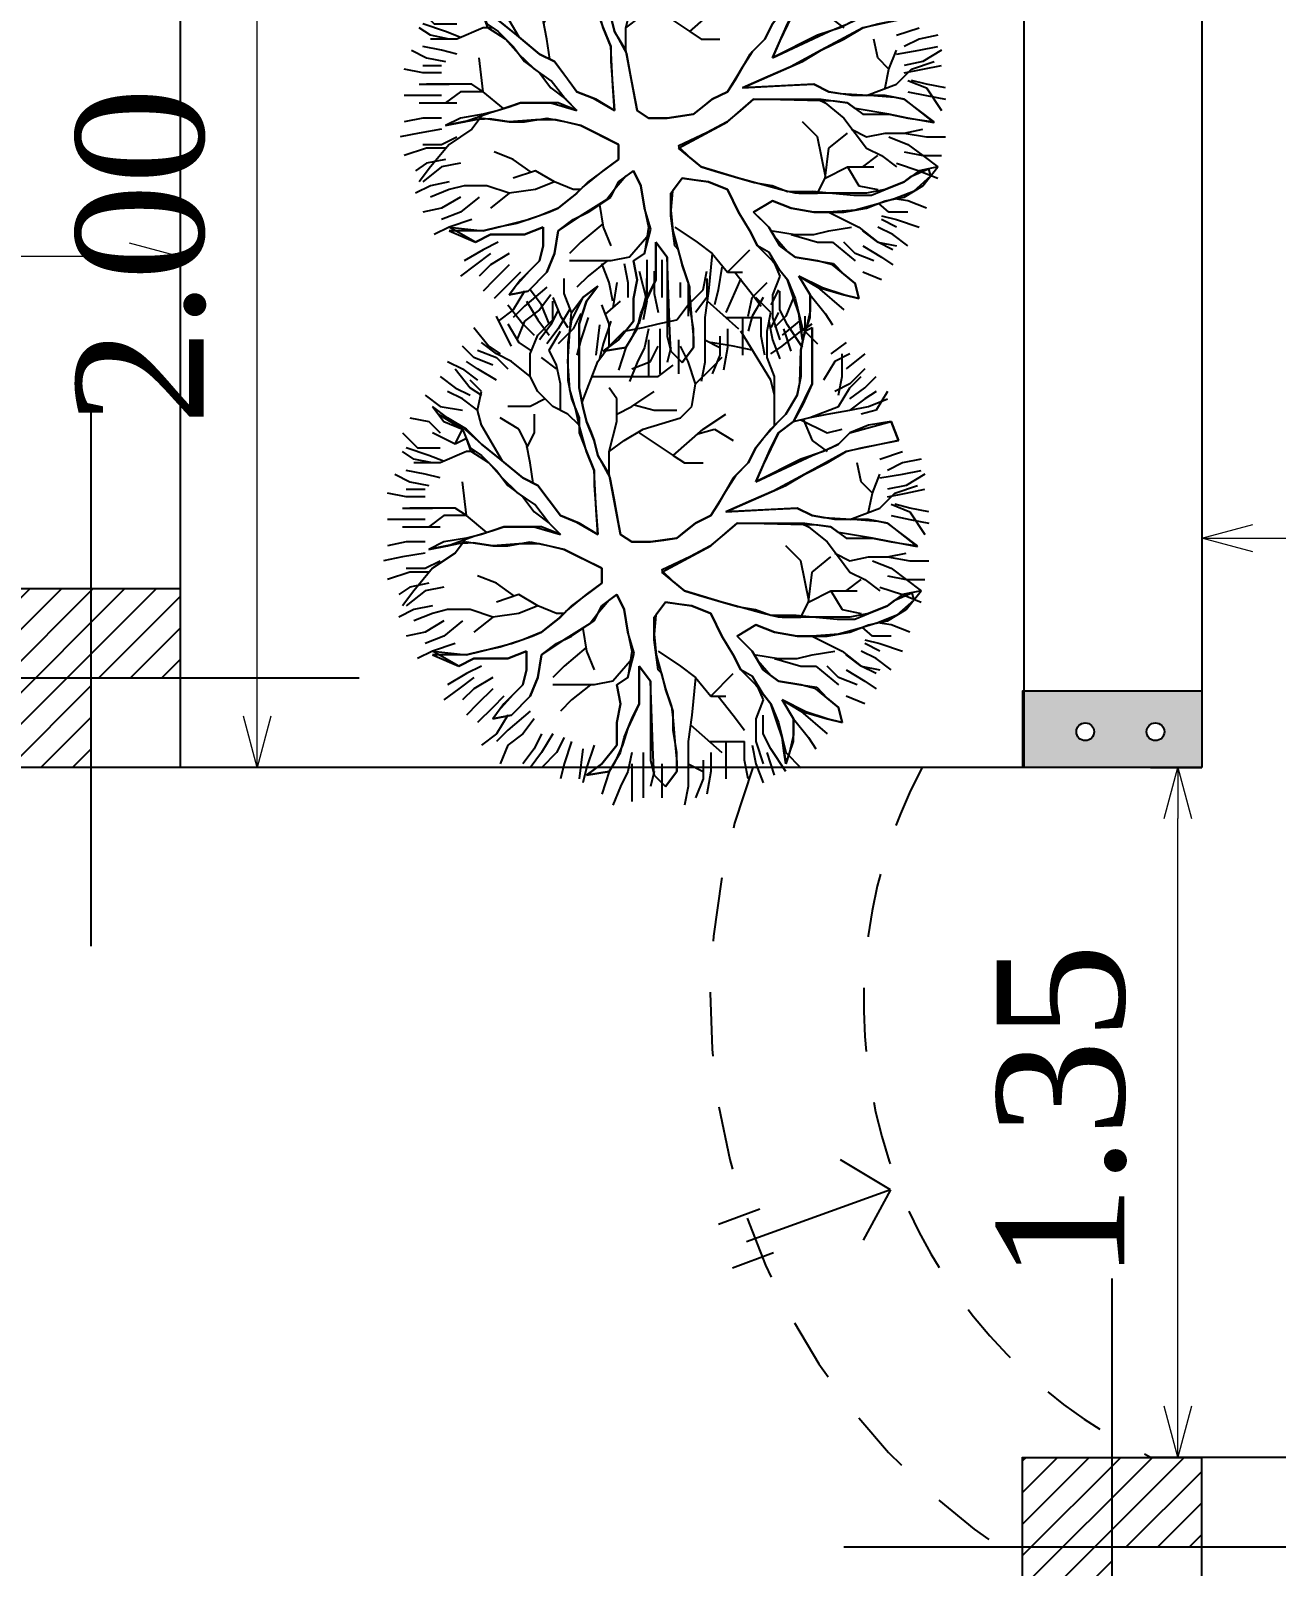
# Model space of a CAD drawing. Header units: inches. Extents: x -1482 to -895, y -39 to 122.
# Drawn here: x -1084.436 to -1081.997, y 70.034 to 73.04 of the extents above; entities that cross this region are included whole.
import ezdxf

# ---------------------------------------------------------------- set-up
doc = ezdxf.new("R2010")
doc.units = ezdxf.units.IN
doc.header["$MEASUREMENT"] = 0
doc.header["$PDMODE"] = 3
doc.linetypes.add('DASHED2', pattern=[0.375, 0.25, -0.125])
doc.linetypes.add('SOLID_LINE', pattern=[0])
doc.layers.get('Defpoints').update_dxf_attribs({"lineweight": 15})
for name, color, linetype in [('axe', 150, 'Continuous'), ('fur', 22, 'Continuous'), ('GRADIANT', 251, 'Continuous')]:
    doc.layers.add(name, color=color, linetype=linetype)
doc.styles.add('COLI', font='TIMES.TTF', dxfattribs={"height": 0.25})
doc.dimstyles.new('111', dxfattribs={"dimscale": 0, "dimtxt": 0.2, "dimasz": 0.1, "dimexe": 0.2, "dimexo": 0.5, "dimgap": 0.1, "dimtad": 1, "dimlfac": 1, "dimzin": 0, "dimdsep": 46, "dimtxsty": 'COLI', "dimblk1": 'OPEN30', "dimblk2": 'OPEN30', "dimsah": 1, "dimcen": 0, "dimse1": 1, "dimse2": 1, "dimclrd": 252, "dimclre": 1, "dimclrt": 1, "dimadec": 0, "dimazin": 0, "dimtfac": 0.5, "dimtix": 1, "dimtofl": 0, "dimtmove": 2, "dimatfit": 3, "dimldrblk": 'OPEN30', "dimfxl": 1, "dimtolj": 1, "dimtzin": 0, "dimlwd": 5, "dimarcsym": 0})

# ---------------------------------------------------------------- blocks, each defined once
blk = doc.blocks.new('*X10')
at = {"color": 0, "linetype": 'SOLID_LINE'}
for p, q in [((-0.105246, 1.993382), (0.090901, 2.242167)), ((0.090901, 2.242167), (0.050018, 2.024422)), ((0.46923, 2.195139), (0.531336, 2.210659)), ((0.531336, 2.055461), (0.46923, 2.195139)), ((0.531336, 2.210659), (0.655547, 2.070981)), ((-0.943671, 2.024422), (-0.788408, 2.086501)), ((-0.788408, 2.086501), (-0.695249, 1.651947)), ((0.577915, 1.993382), (0.531336, 2.055461)), ((0.655547, 2.070981), (0.717653, 1.915783)), ((-0.850513, 1.682986), (-0.943671, 2.024422)), ((-0.136299, 1.745065), (-0.120773, 1.915783)), ((-0.120773, 1.915783), (-0.105246, 1.993382)), ((0.050018, 2.024422), (0.018965, 1.869224)), ((0.640021, 1.838184), (0.577915, 1.993382)), ((0.717653, 1.915783), (0.764232, 1.760585)), ((0.018965, 1.869224), (-0.027614, 1.589868)), ((0.68713, 1.724685), (0.640021, 1.838184)), ((-0.757355, 1.589868), (-0.850513, 1.682986)), ((-0.695249, 1.651947), (-0.508932, 1.310511)), ((-0.151825, 1.465709), (-0.136299, 1.745065)), ((0.68713, 1.57844), (0.68713, 1.724685)), ((0.764232, 1.760585), (0.810811, 1.589868)), ((-0.726302, 1.527788), (-0.757355, 1.589868)), ((-0.664196, 1.372591), (-0.726302, 1.527788)), ((-0.074193, 1.527789), (-0.08972, 1.41915)), ((-0.027614, 1.589868), (-0.074193, 1.527789)), ((0.671073, 1.40363), (0.68713, 1.57844)), ((0.810811, 1.589868), (0.826338, 1.372591)), ((1.338708, 1.496749), (1.41634, 1.589868)), ((1.41634, 1.589868), (1.540552, 1.620907)), ((1.540552, 1.620907), (1.509499, 1.496749)), ((-0.167352, 1.372591), (-0.151825, 1.465709)), ((-0.08972, 1.41915), (-0.105246, 0.751799)), ((0.653381, 1.240951), (0.671073, 1.40363)), ((1.230024, 1.279472), (1.249611, 1.409696)), ((1.249611, 1.409696), (1.338708, 1.496749)), ((1.509499, 1.496749), (1.452104, 1.319699)), ((-1.688938, 1.310511), (-1.719991, 1.372591)), ((-1.719991, 1.372591), (-1.254199, 1.372591)), ((-1.533674, 1.279472), (-1.688938, 1.310511)), ((-1.266828, 1.269581), (-1.533674, 1.279472)), ((-1.161041, 1.248432), (-1.266828, 1.269581)), ((-1.254199, 1.372591), (-1.090309, 1.297199)), ((-1.090309, 1.297199), (-0.943671, 1.217393)), ((-0.446827, 0.906997), (-0.664196, 1.372591)), ((-0.508932, 1.310511), (-0.372516, 1.05648)), ((-0.229457, 1.248432), (-0.167352, 1.372591)), ((0.826338, 1.372591), (0.826338, 1.248432)), ((1.198971, 1.093234), (1.230024, 1.279472)), ((1.452104, 1.319699), (1.354235, 1.124274)), ((-1.005777, 1.155313), (-1.161041, 1.248432)), ((-0.943672, 1.093234), (-1.005777, 1.155313)), ((-0.943671, 1.217393), (-0.850513, 1.093234)), ((-0.217174, 1.015138), (-0.229457, 1.248432)), ((0.655547, 1.031155), (0.653381, 1.240951)), ((0.826338, 1.248432), (0.795285, 1.062195)), ((1.354235, 1.124274), (1.509499, 1.217393)), ((1.509499, 1.217393), (1.643348, 1.217393)), ((1.643348, 1.217393), (1.788974, 1.186353)), ((1.882132, 1.155313), (1.773448, 1.139794)), ((1.788974, 1.186353), (1.882132, 1.155313)), ((-0.803934, 0.969076), (-0.943672, 1.093234)), ((-0.850513, 1.093234), (-0.586564, 0.969076)), ((-0.372516, 1.05648), (-0.291417, 0.87119)), ((-0.198405, 0.65868), (-0.217174, 1.015138)), ((0.608383, 0.903463), (0.655547, 1.031155)), ((0.795285, 1.062195), (0.733179, 0.906997)), ((1.028181, 0.922517), (1.152392, 1.031155)), ((1.152392, 1.031155), (1.198971, 1.093234)), ((1.385288, 1.031155), (1.307656, 0.969076)), ((1.542101, 1.083457), (1.385288, 1.031155)), ((1.664763, 1.124274), (1.542101, 1.083457)), ((1.773448, 1.139794), (1.664763, 1.124274)), ((-0.726302, 0.906997), (-0.803934, 0.969076)), ((-0.602091, 0.844918), (-0.726302, 0.906997)), ((-0.586564, 0.969076), (-0.446827, 0.906997)), ((0.581691, 0.755292), (0.608383, 0.903463)), ((0.733179, 0.906997), (0.826338, 0.751799)), ((0.950549, 0.875957), (1.028181, 0.922517)), ((1.307656, 0.969076), (1.159614, 0.880964)), ((-0.498587, 0.741458), (-0.602091, 0.844918)), ((-0.291417, 0.87119), (-0.198405, 0.65868)), ((0.826338, 0.751799), (0.888443, 0.813878)), ((0.888443, 0.813878), (0.950549, 0.875957)), ((1.105813, 0.782839), (0.981601, 0.720759)), ((1.159614, 0.880964), (1.105813, 0.782839)), ((-0.369195, 0.65868), (-0.498587, 0.741458)), ((-0.294976, 0.616288), (-0.369195, 0.65868)), ((-0.105246, 0.751799), (-0.012088, 0.64316)), ((-0.012088, 0.64316), (0.084604, 0.527963)), ((0.536823, 0.59419), (0.581691, 0.755292)), ((0.981601, 0.720759), (0.826338, 0.627641)), ((-0.167352, 0.534522), (-0.294976, 0.616288)), ((-0.105246, 0.410364), (-0.167352, 0.534522)), ((0.084604, 0.527963), (0.170241, 0.36899)), ((0.488504, 0.433195), (0.536823, 0.59419)), ((0.640021, 0.534522), (0.577915, 0.379324)), ((0.826338, 0.627641), (0.640021, 0.534522)), ((-0.043141, 0.332765), (-0.105246, 0.410364)), ((0.453704, 0.317245), (0.488504, 0.433195)), ((0.018965, 0.255166), (-0.043141, 0.332765)), ((0.034491, 0.146527), (0.018965, 0.255166)), ((0.170241, 0.36899), (0.282144, 0.127239)), ((0.376072, 0.224126), (0.453704, 0.317245)), ((0.562389, 0.270686), (0.546862, 0.162047)), ((0.577915, 0.379324), (0.562389, 0.270686)), ((1.695816, 0.239646), (1.866606, 0.255166)), ((1.866606, 0.255166), (1.944238, 0.255166)), ((1.944238, 0.255166), (2.068449, 0.162047)), ((0.050018, 0.037889), (0.034491, 0.146527)), ((0.282144, 0.127239), (0.376072, 0.224126)), ((0.546862, 0.162047), (0.655161, 0.080858)), ((0.981601, 0.084448), (1.261076, 0.162047)), ((1.261076, 0.162047), (1.409065, 0.211356)), ((1.409065, 0.211356), (1.525025, 0.224126)), ((1.525025, 0.224126), (1.695816, 0.239646)), ((2.068449, 0.162047), (1.975291, 0.068928)), ((0.050018, -0.117309), (0.050018, 0.037889)), ((0.655161, 0.080858), (0.810876, 0.068928)), ((0.810876, 0.068928), (0.981601, 0.084448)), ((1.198971, 0.037889), (1.07476, -0.05523)), ((1.812092, 0.059742), (1.198971, 0.037889)), ((1.975291, 0.068928), (1.812092, 0.059742)), ((-0.012088, -0.210428), (0.050018, -0.117309)), ((0.968371, -0.097753), (0.795285, -0.148349)), ((1.167918, -0.148349), (0.968371, -0.097753)), ((1.07476, -0.05523), (1.385288, -0.05523)), ((1.385288, -0.05523), (1.587131, -0.148349)), ((-0.311953, -0.266629), (-0.097316, -0.226401)), ((-0.097316, -0.226401), (-0.012088, -0.210428)), ((0.608968, -0.179388), (0.484757, -0.241468)), ((0.484757, -0.241468), (0.531336, -0.303547)), ((0.795285, -0.148349), (0.608968, -0.179388)), ((1.230024, -0.241468), (1.167918, -0.148349)), ((1.385288, -0.210428), (1.230024, -0.241468)), ((1.540552, -0.241468), (1.385288, -0.210428)), ((1.726868, -0.241468), (1.540552, -0.241468)), ((1.587131, -0.148349), (1.726868, -0.194908)), ((1.726868, -0.194908), (1.866606, -0.256987)), ((1.882132, -0.365626), (1.726868, -0.241468)), ((-0.664196, -0.396665), (-0.483118, -0.298709)), ((-0.483118, -0.298709), (-0.311953, -0.266629)), ((0.267387, -0.365626), (0.189755, -0.520824)), ((0.391598, -0.365626), (0.267387, -0.365626)), ((0.484757, -0.489784), (0.391598, -0.365626)), ((0.531336, -0.303547), (0.640021, -0.396665)), ((1.866606, -0.256987), (1.944238, -0.303547)), ((1.975291, -0.489784), (1.882132, -0.365626)), ((1.944238, -0.303547), (1.975291, -0.489784)), ((-2.061572, -0.396665), (-1.937361, -0.489784)), ((-1.968414, -0.520824), (-2.061572, -0.396665)), ((-1.937361, -0.489784), (-1.751044, -0.551863)), ((-1.067883, -0.520824), (-0.943671, -0.489784)), ((-0.943671, -0.489784), (-0.86604, -0.458745)), ((-0.695249, -0.489784), (-0.912619, -0.551863)), ((-0.86604, -0.458745), (-0.788408, -0.427705)), ((-0.788408, -0.427705), (-0.664196, -0.396665)), ((-0.539985, -0.427705), (-0.695249, -0.489784)), ((-0.213931, -0.412185), (-0.539985, -0.427705)), ((-0.012088, -0.396665), (-0.213931, -0.412185)), ((-0.114013, -0.57377), (-0.012088, -0.396665)), ((0.624494, -0.660502), (0.484757, -0.489784)), ((0.640021, -0.396665), (0.723499, -0.45975)), ((0.723499, -0.45975), (0.859774, -0.680787)), ((-1.844202, -0.613943), (-1.968414, -0.520824)), ((-1.688938, -0.629462), (-1.844202, -0.613943)), ((-1.751044, -0.551863), (-1.223147, -0.551863)), ((-1.440516, -0.644982), (-1.688938, -0.629462)), ((-1.20762, -0.629462), (-1.440516, -0.644982)), ((-1.223147, -0.551863), (-1.067883, -0.520824)), ((-1.052356, -0.582903), (-1.20762, -0.629462)), ((-0.912619, -0.551863), (-1.052356, -0.582903)), ((-0.167352, -0.707061), (-0.114013, -0.57377)), ((0.189755, -0.520824), (0.112123, -0.676022)), ((-0.291563, -0.80018), (-0.167352, -0.707061)), ((-0.012088, -0.707061), (-0.109208, -0.805459)), ((-0.074193, -0.924338), (-0.012088, -0.707061)), ((0.112123, -0.676022), (0.065544, -0.877779)), ((0.698403, -0.741209), (0.624494, -0.660502)), ((0.795285, -0.862259), (0.698403, -0.741209)), ((0.859774, -0.680787), (0.981601, -0.862259)), ((-0.415774, -0.893299), (-0.291563, -0.80018)), ((-0.109208, -0.805459), (-0.257838, -0.918975)), ((0.065544, -0.877779), (0.065544, -1.048497)), ((0.826337, -0.939858), (0.795285, -0.862259)), ((0.981601, -0.862259), (1.167918, -0.893299)), ((-0.47788, -1.017457), (-0.415774, -0.893299)), ((-0.257838, -0.918975), (-0.357332, -1.063726)), ((-0.074193, -1.172655), (-0.074193, -0.924338)), ((0.888443, -1.110576), (0.826337, -0.939858)), ((1.105813, -0.986417), (0.950549, -0.986417)), ((0.950549, -0.986417), (1.012654, -1.141615)), ((1.230024, -1.017457), (1.105813, -0.986417)), ((1.167918, -0.893299), (1.323182, -0.955378)), ((1.323182, -0.955378), (1.478446, -1.110576)), ((-0.616372, -1.183577), (-0.47788, -1.017457)), ((-0.357332, -1.063726), (-0.47788, -1.188175)), ((0.065544, -1.048497), (0.08107, -1.265774)), ((0.950549, -1.358892), (0.888443, -1.110576)), ((1.307656, -1.095056), (1.230024, -1.017457)), ((1.447393, -1.219214), (1.307656, -1.095056)), ((1.478446, -1.110576), (1.509499, -1.265774)), ((-0.757355, -1.358892), (-0.616372, -1.183577)), ((-0.47788, -1.188175), (-0.602091, -1.296813)), ((-0.043141, -1.265774), (-0.074193, -1.172655)), ((0.003439, -1.420972), (-0.043141, -1.265774)), ((0.08107, -1.265774), (0.058037, -1.426942)), ((1.012654, -1.141615), (1.012654, -1.420972)), ((1.509499, -1.265774), (1.447393, -1.219214)), ((-0.903369, -1.519374), (-0.757355, -1.358892)), ((-0.602091, -1.296813), (-0.695249, -1.444251)), ((0.981601, -1.483051), (0.950549, -1.358892)), ((-0.881566, -1.51409), (-1.005777, -1.715848)), ((-1.005777, -1.715848), (-0.903369, -1.519374)), ((-0.757355, -1.576169), (-0.881566, -1.51409)), ((-0.695249, -1.444251), (-0.803934, -1.483051)), ((-0.803934, -1.483051), (-0.757355, -1.576169)), ((0.08107, -1.638249), (0.003439, -1.420972)), ((0.058037, -1.426942), (0.065544, -1.56065)), ((0.950549, -1.762407), (0.981601, -1.483051)), ((1.012654, -1.420972), (1.07476, -1.54513)), ((0.065544, -1.56065), (0.109079, -1.787361)), ((0.109079, -1.787361), (0.08107, -1.638249)), ((1.07476, -1.54513), (0.950549, -1.762407))]:
    blk.add_line(p, q, dxfattribs=at)
blk = doc.blocks.new('P__TREE_DECID_PLAN4')
at = {"color": 44, "linetype": 'SOLID_LINE'}
for p, q in [((-0.508932, 2.303778), (-0.415774, 2.14858)), ((-0.353668, 2.14858), (-0.384721, 2.303778)), ((-0.198405, 2.334818), (-0.229457, 2.17962)), ((-0.198405, 2.17962), (-0.012088, 2.303778)), ((-0.136299, 2.17962), (-0.105246, 2.334818)), ((0.205282, 2.17962), (0.205282, 2.334818)), ((0.360546, 2.14858), (0.360546, 2.303778)), ((-0.633144, 2.272738), (-0.602091, 2.117541)), ((-0.508932, 2.117541), (-0.539985, 2.272738)), ((-0.353668, 2.055461), (-0.415774, 2.241699)), ((-0.229457, 2.17962), (-0.26051, 2.055461)), ((-0.26051, 2.024422), (-0.198405, 2.17962)), ((-0.167352, 2.024422), (-0.136299, 2.17962)), ((0.08107, 2.241699), (-0.012088, 2.117541)), ((0.050018, 2.024422), (0.08107, 2.241699)), ((0.174229, 1.993382), (0.205282, 2.17962)), ((0.360546, 2.14858), (0.453704, 2.272738)), ((0.608968, 2.14858), (0.453704, 2.272738)), ((0.453704, 2.272738), (0.484757, 2.117541)), ((0.484757, 2.117541), (0.546862, 2.272738)), ((0.795285, 2.17962), (0.733179, 2.024422)), ((-0.757355, 1.931303), (-0.788408, 2.086501)), ((-0.633144, 1.931303), (-0.695249, 2.117541)), ((-0.602091, 2.117541), (-0.539985, 1.993382)), ((-0.47788, 1.931303), (-0.508932, 2.117541)), ((-0.415774, 2.14858), (-0.384721, 1.993382)), ((-0.322616, 1.993382), (-0.353668, 2.14858)), ((-0.229457, 1.931303), (-0.353668, 2.055461)), ((-0.012088, 2.117541), (-0.105246, 1.993382)), ((0.174229, 1.993382), (0.143176, 2.14858)), ((0.267387, 2.024422), (0.360546, 2.14858)), ((0.329493, 1.993382), (0.360546, 2.14858)), ((0.422651, 1.931303), (0.484757, 2.117541)), ((0.484757, 2.117541), (0.577915, 1.993382)), ((0.702126, 1.993382), (0.608968, 2.14858)), ((0.888443, 1.931303), (0.950549, 2.117541)), ((-0.726302, 1.776105), (-0.757355, 1.931303)), ((-0.353668, 1.869224), (-0.508932, 1.931303)), ((-0.136299, 1.682986), (-0.229457, 1.931303)), ((-0.105246, 1.993382), (-0.136299, 1.838184)), ((0.018965, 1.869224), (0.050018, 2.024422)), ((0.174229, 1.838184), (0.174229, 1.993382)), ((0.205282, 1.869224), (0.267387, 2.024422)), ((0.360546, 1.807145), (0.453704, 1.931303)), ((0.577915, 1.993382), (0.640021, 1.838184)), ((0.733179, 1.838184), (0.702126, 1.993382)), ((0.733179, 2.024422), (0.717653, 1.915783)), ((0.826338, 2.024422), (0.826338, 1.869224)), ((0.85739, 1.807145), (0.888443, 1.931303)), ((0.950549, 1.931303), (0.888443, 1.807145)), ((1.105813, 2.024422), (1.012654, 1.900263)), ((1.07476, 1.776105), (1.105813, 1.931303)), ((-0.912619, 1.838184), (-0.850513, 1.682986)), ((-0.695249, 1.651947), (-0.726302, 1.776105)), ((-0.446827, 1.776105), (-0.602091, 1.745066)), ((-0.353668, 1.869224), (-0.446827, 1.776105)), ((-0.198405, 1.838184), (-0.353668, 1.869224)), ((-0.136299, 1.838184), (-0.136299, 1.651947)), ((0.018965, 1.651947), (0.018965, 1.869224)), ((0.205282, 1.682986), (0.174229, 1.838184)), ((0.29844, 1.682986), (0.360546, 1.807145)), ((0.453704, 1.651947), (0.360546, 1.776105)), ((0.608968, 1.620907), (0.640021, 1.776105)), ((0.640021, 1.838184), (0.671073, 1.682986)), ((0.795285, 1.682986), (0.733179, 1.838184)), ((0.826338, 1.869224), (0.754576, 1.784714)), ((1.012654, 1.900263), (0.950549, 1.776105)), ((0.950549, 1.620907), (1.07476, 1.776105)), ((1.07476, 1.776105), (0.981601, 1.651947)), ((1.136865, 1.900263), (1.07476, 1.776105)), ((1.105813, 1.651947), (1.198971, 1.807145)), ((1.198971, 1.807145), (1.261076, 1.900263)), ((1.385288, 1.807145), (1.323182, 1.651947)), ((-1.59578, 1.651947), (-1.502622, 1.527789)), ((-0.850513, 1.682986), (-0.757355, 1.589868)), ((-0.602091, 1.496749), (-0.695249, 1.651947)), ((-0.136299, 1.651947), (-0.136299, 1.558828)), ((-0.074193, 1.527789), (0.018965, 1.651947)), ((0.143176, 1.558828), (0.205282, 1.682986)), ((0.174229, 1.589868), (0.29844, 1.682986)), ((0.453704, 1.527789), (0.453704, 1.745066)), ((0.671073, 1.682986), (0.671073, 1.558828)), ((0.826338, 1.496749), (0.795285, 1.682986)), ((1.230024, 1.745066), (1.167918, 1.589868)), ((-1.316305, 1.620907), (-1.502622, 1.620907)), ((-1.440516, 1.558828), (-1.285252, 1.465709)), ((-0.850513, 1.496749), (-0.881566, 1.620907)), ((-0.757355, 1.589868), (-0.695249, 1.465709)), ((-0.136299, 1.558828), (-0.167352, 1.372591)), ((-0.105246, 1.310511), (-0.074193, 1.527789)), ((0.050018, 1.496749), (0.174229, 1.589868)), ((0.29844, 1.372591), (0.174229, 1.527789)), ((0.453704, 1.527789), (0.608968, 1.620907)), ((0.546862, 1.341551), (0.453704, 1.527789)), ((0.671073, 1.558828), (0.671073, 1.40363)), ((0.826338, 1.372591), (0.950549, 1.620907)), ((0.981601, 1.372591), (0.950549, 1.558828)), ((1.167918, 1.589868), (1.07476, 1.496749)), ((1.07476, 1.40363), (1.230024, 1.589868)), ((1.41634, 1.589868), (1.261076, 1.40363)), ((1.540552, 1.620907), (1.41634, 1.589868)), ((1.509499, 1.496749), (1.540552, 1.620907)), ((-0.788408, 1.372591), (-0.695249, 1.496749)), ((-0.695249, 1.465709), (-0.633144, 1.279472)), ((-0.508932, 1.310511), (-0.602091, 1.496749)), ((-0.074193, 1.341551), (0.050018, 1.496749)), ((0.671073, 1.40363), (0.671073, 1.248432)), ((0.826338, 1.248432), (0.826338, 1.496749)), ((1.07476, 1.279472), (1.07476, 1.40363)), ((1.261076, 1.40363), (1.230024, 1.279472)), ((1.447393, 1.279472), (1.509499, 1.496749)), ((1.447393, 1.279472), (1.63371, 1.496749)), ((1.664763, 1.341551), (1.757921, 1.40363)), ((-1.81315, 1.310511), (-1.688938, 1.310511)), ((-1.782097, 1.279472), (-1.657886, 1.124274)), ((-1.688938, 1.279472), (-1.751044, 1.372591)), ((-1.533674, 1.372591), (-1.719991, 1.372591)), ((-1.688938, 1.310511), (-1.533674, 1.279472)), ((-1.564727, 1.124274), (-1.688938, 1.279472)), ((-1.409463, 1.372591), (-1.533674, 1.372591)), ((-1.533674, 1.279472), (-1.316305, 1.279472)), ((-1.254199, 1.372591), (-1.409463, 1.372591)), ((-0.633144, 1.279472), (-0.446827, 0.906997)), ((-0.415774, 1.155313), (-0.508932, 1.310511)), ((-0.167352, 1.372591), (-0.229457, 1.248432)), ((-0.105246, 1.279472), (-0.074193, 1.341551)), ((-0.105246, 1.124274), (-0.105246, 1.310511)), ((0.205282, 1.279472), (0.08107, 1.155313)), ((0.543739, 1.347796), (0.205282, 1.279472)), ((0.546862, 1.341551), (0.29844, 1.372591)), ((0.671073, 1.279472), (0.546862, 1.341551)), ((0.671073, 1.124274), (0.671073, 1.279472)), ((1.012654, 1.248432), (0.981601, 1.372591)), ((1.012654, 1.062195), (1.07476, 1.279472)), ((1.230024, 1.279472), (1.198971, 1.093234)), ((1.354235, 1.124274), (1.447393, 1.279472)), ((1.509499, 1.217393), (1.664763, 1.341551)), ((1.788974, 1.155313), (1.913185, 1.279472)), ((-1.968414, 1.217393), (-1.81315, 1.155313)), ((-1.81315, 1.155313), (-1.719991, 1.062195)), ((-0.198405, 0.65868), (-0.415774, 1.155313)), ((-0.229457, 1.248432), (-0.198405, 0.65868)), ((0.671073, 1.248432), (0.671073, 1.093234)), ((0.795285, 1.062195), (0.826338, 1.248432)), ((1.012654, 1.093234), (1.012654, 1.248432)), ((1.509499, 1.217393), (1.354235, 1.124274)), ((1.695816, 1.217393), (1.509499, 1.217393)), ((1.540552, 1.093234), (1.788974, 1.155313)), ((1.664763, 1.124274), (1.882132, 1.155313)), ((1.882132, 1.155313), (1.695816, 1.217393)), ((1.944238, 1.155313), (1.757921, 1.031155)), ((-2.030519, 1.093234), (-1.906308, 1.031155)), ((-1.844202, 1.031155), (-1.968414, 0.906997)), ((-1.844202, 1.093234), (-1.719991, 1.031155)), ((-1.688938, 1.000116), (-1.844202, 1.031155)), ((-1.285252, 1.031155), (-1.688938, 0.782839)), ((-1.502622, 1.031155), (-1.564727, 1.124274)), ((-1.316305, 1.062195), (-1.471569, 1.000116)), ((-0.881566, 1.031155), (-0.726302, 0.906997)), ((-0.726302, 1.031155), (-0.850513, 1.093234)), ((-0.446827, 0.906997), (-0.726302, 1.031155)), ((-0.105246, 0.751799), (-0.105246, 1.124274)), ((0.671073, 1.093234), (0.640021, 0.969076)), ((0.733179, 0.906997), (0.795285, 1.062195)), ((0.981601, 0.906997), (1.012654, 1.093234)), ((1.198971, 1.093234), (1.105813, 0.969076)), ((1.230024, 0.906997), (1.385288, 1.031155)), ((1.385288, 1.031155), (1.540552, 1.093234)), ((1.757921, 1.031155), (1.63371, 0.969076)), ((1.975291, 1.062195), (1.788974, 1.000116)), ((-1.968414, 0.875957), (-2.092625, 1.000116)), ((-1.968414, 0.969076), (-1.81315, 0.875957)), ((-1.471569, 1.000116), (-1.688938, 1.000116)), ((-0.726302, 0.906997), (-0.602091, 0.844918)), ((0.640021, 0.969076), (0.546862, 0.627641)), ((0.826338, 0.751799), (0.733179, 0.906997)), ((1.105813, 0.969076), (0.950549, 0.875957)), ((1.105813, 0.782839), (1.230024, 0.906997)), ((1.2462, 0.919932), (1.354235, 0.969076)), ((1.354235, 0.969076), (1.509499, 0.906997)), ((1.63371, 0.969076), (1.478446, 0.969076)), ((1.509499, 0.906997), (1.695816, 0.906997)), ((1.695816, 0.906997), (1.882132, 0.969076)), ((1.726868, 0.875957), (1.882132, 0.906997)), ((1.882132, 0.906997), (2.037396, 0.969076)), ((-2.123677, 0.782839), (-1.844202, 0.65868)), ((-1.81315, 0.844918), (-1.968414, 0.875957)), ((-1.81315, 0.875957), (-1.688938, 0.844918)), ((-1.533674, 0.875957), (-1.564727, 0.720759)), ((-0.602091, 0.844918), (-0.47788, 0.720759)), ((0.950549, 0.875957), (0.826338, 0.751799)), ((0.981601, 0.720759), (1.105813, 0.782839)), ((1.478446, 0.720759), (1.602657, 0.813878)), ((1.851079, 0.813878), (1.695816, 0.813878)), ((2.006343, 0.844918), (1.851079, 0.813878)), ((-1.564727, 0.720759), (-1.59578, 0.534522)), ((-0.881566, 0.565562), (-0.788408, 0.720759)), ((-0.47788, 0.720759), (-0.26051, 0.596601)), ((0.826338, 0.627641), (0.981601, 0.720759)), ((1.323182, 0.596601), (1.478446, 0.720759)), ((1.695816, 0.65868), (2.006343, 0.65868)), ((-2.216836, 0.627641), (-2.030519, 0.596601)), ((-2.030519, 0.596601), (-1.906308, 0.565562)), ((-1.471569, 0.627641), (-1.378411, 0.534522)), ((-1.378411, 0.534522), (-1.254199, 0.410364)), ((-2.030519, 0.472443), (-2.185783, 0.503482)), ((-2.123677, 0.503482), (-1.968414, 0.503482)), ((-1.906308, 0.348285), (-2.030519, 0.472443)), ((-1.968414, 0.503482), (-1.844202, 0.410364)), ((-1.254199, 0.410364), (-1.440516, 0.348285)), ((-2.092625, 0.348285), (-1.968414, 0.348285)), ((-1.968414, 0.286205), (-2.092625, 0.286205)), ((-1.968414, 0.348285), (-1.81315, 0.348285)), ((-1.782097, 0.255166), (-1.906308, 0.348285)), ((-1.751044, 0.099968), (-1.782097, 0.255166)), ((-1.440516, 0.348285), (-1.564727, 0.286205)), ((-2.278941, 0.131007), (-2.092625, 0.131007)), ((-2.092625, 0.131007), (-1.968414, 0.131007)), ((-1.316305, 0.099968), (-1.409463, 0.224126)), ((-2.278941, 0.006849), (-2.123677, 0.006849)), ((-2.185783, 0.068928), (-1.999466, 0.068928)), ((-2.185783, -0.05523), (-1.937361, 0.006849)), ((-2.123677, 0.006849), (-1.968414, 0.006849)), ((-1.999466, 0.006849), (-2.123677, 0.006849)), ((-1.999466, 0.068928), (-1.844202, 0.099968)), ((-1.751044, -0.05523), (-1.999466, 0.006849)), ((-1.937361, 0.006849), (-1.782097, -0.024191)), ((-1.719991, -0.024191), (-1.751044, 0.099968)), ((-1.440516, 0.037889), (-1.564727, 0.099968)), ((-1.378411, -0.117309), (-1.440516, 0.037889)), ((-1.316305, -0.446329), (-1.316305, 0.099968)), ((-1.688938, -0.179388), (-1.719991, -0.024191)), ((-2.247889, -0.179388), (-2.092625, -0.148349)), ((-2.092625, -0.148349), (-1.968414, -0.148349)), ((-2.092625, -0.241468), (-1.883018, -0.272507)), ((-1.828676, -0.334586), (-1.937361, -0.210428)), ((-1.564727, -0.303547), (-1.688938, -0.179388)), ((-2.092625, -0.303547), (-2.247889, -0.365626)), ((-1.937361, -0.272507), (-2.092625, -0.303547)), ((-1.751044, -0.303547), (-1.906308, -0.365626)), ((-1.564727, -0.303547), (-1.751044, -0.303547)), ((-1.440516, -0.396665), (-1.564727, -0.303547)), ((-0.539985, -0.427705), (-0.415774, -0.427705)), ((-0.415774, -0.427705), (-0.012088, -0.396665)), ((-0.012088, -0.396665), (-0.105246, -0.551863)), ((0.826338, -0.613943), (0.702126, -0.427705)), ((0.764232, -0.520824), (0.950549, -0.489784)), ((0.922235, -0.494501), (1.07476, -0.676022)), ((0.950549, -0.489784), (1.105813, -0.427705)), ((1.230024, -0.427705), (1.230024, -0.644982)), ((1.230024, -0.458745), (1.354235, -0.613943)), ((-0.105246, -0.551863), (-0.167352, -0.707061)), ((0.577915, -0.613943), (0.671073, -0.707061)), ((0.888443, -0.738101), (0.826338, -0.613943)), ((1.354235, -0.613943), (1.447393, -0.707061)), ((-0.167352, -0.707061), (-0.415774, -0.893299)), ((-0.105246, -0.80018), (-0.012088, -0.707061)), ((-0.012088, -0.707061), (-0.074193, -0.862259)), ((0.08107, -0.80018), (0.112123, -0.676022)), ((0.640021, -0.738101), (0.577915, -0.893299)), ((0.640021, -0.676022), (0.640021, -0.738101)), ((0.671073, -0.707061), (0.795285, -0.862259)), ((0.981601, -0.862259), (0.888443, -0.738101)), ((1.07476, -0.676022), (1.167918, -0.76914)), ((1.230024, -0.644982), (1.230024, -0.76914)), ((1.664763, -0.676022), (1.788974, -0.738101)), ((-0.198405, -0.924338), (-0.105246, -0.80018)), ((-0.074193, -0.862259), (-0.074193, -0.986417)), ((0.050018, -0.955378), (0.08107, -0.80018)), ((0.795285, -0.862259), (0.85739, -1.017457)), ((1.167918, -0.893299), (0.981601, -0.862259)), ((1.63371, -0.76914), (1.788974, -0.862259)), ((1.63371, -0.862259), (1.757921, -0.924338)), ((-0.434729, -0.931192), (-0.602091, -0.955378)), ((-0.415774, -0.893299), (-0.47788, -1.017457)), ((-0.322616, -1.017457), (-0.198405, -0.924338)), ((-0.074193, -0.986417), (-0.074193, -1.172655)), ((0.08107, -1.141615), (0.050018, -0.955378)), ((0.577915, -0.893299), (0.484757, -1.048497)), ((0.577915, -0.893299), (0.640021, -1.048497)), ((1.012654, -1.141615), (0.950549, -0.986417)), ((0.950549, -0.986417), (1.105813, -0.986417)), ((1.105813, -0.986417), (1.230024, -1.017457)), ((1.323182, -0.955378), (1.167918, -0.893299)), ((1.478446, -1.110576), (1.323182, -0.955378)), ((1.447393, -0.955378), (1.602657, -1.141615)), ((1.509499, -0.924338), (1.63371, -1.017457)), ((-0.47788, -1.017457), (-0.633144, -1.203694)), ((-0.415774, -1.141615), (-0.322616, -1.017457)), ((0.496874, -1.084833), (0.391598, -1.234734)), ((0.484757, -1.048497), (0.546862, -1.234734)), ((0.640021, -1.048497), (0.671073, -1.265774)), ((0.85739, -1.017457), (0.919496, -1.203694)), ((1.230024, -1.017457), (1.385288, -1.172655)), ((1.509499, -1.265774), (1.478446, -1.110576)), ((1.63371, -1.017457), (1.726868, -1.141615)), ((-0.664196, -1.358892), (-0.539985, -1.234734)), ((-0.539985, -1.234734), (-0.415774, -1.141615)), ((-0.074193, -1.172655), (-0.012088, -1.358892)), ((0.050018, -1.483051), (0.08107, -1.265774)), ((0.08107, -1.265774), (0.08107, -1.141615)), ((0.391598, -1.234734), (0.329493, -1.389932)), ((0.671073, -1.265774), (0.608968, -1.452011)), ((0.671073, -1.265774), (0.795285, -1.420972)), ((0.919496, -1.203694), (0.950549, -1.358892)), ((1.012654, -1.265774), (1.012654, -1.141615)), ((1.012654, -1.420972), (1.012654, -1.265774)), ((1.167918, -1.265774), (1.261076, -1.420972)), ((1.261076, -1.265774), (1.385288, -1.389932)), ((1.323182, -1.172655), (1.41634, -1.265774)), ((1.385288, -1.172655), (1.509499, -1.265774)), ((1.41634, -1.265774), (1.540552, -1.389932)), ((1.478446, -1.141615), (1.63371, -1.234734)), ((1.602657, -1.141615), (1.695816, -1.234734)), ((1.63371, -1.234734), (1.726868, -1.358892)), ((-0.027491, -1.312702), (-0.167352, -1.483051)), ((-0.012088, -1.358892), (0.018965, -1.483051)), ((0.950549, -1.358892), (0.981601, -1.483051)), ((1.07476, -1.358892), (1.136865, -1.483051)), ((1.385288, -1.389932), (1.478446, -1.483051)), ((-0.167352, -1.483051), (-0.446827, -1.51409)), ((-0.167352, -1.483051), (-0.229457, -1.576169)), ((-0.167352, -1.483051), (-0.167352, -1.669288)), ((0.018965, -1.483051), (0.050018, -1.669288)), ((0.018965, -1.483051), (0.143176, -1.576169)), ((0.08107, -1.638249), (0.050018, -1.483051)), ((0.608968, -1.452011), (0.608968, -1.638249)), ((0.702126, -1.51409), (0.826338, -1.669288)), ((0.981601, -1.483051), (0.981601, -1.638249)), ((1.07476, -1.54513), (1.012654, -1.420972)), ((1.136865, -1.483051), (1.230024, -1.638249)), ((1.167918, -1.420972), (1.261076, -1.54513)), ((1.261076, -1.420972), (1.354235, -1.51409)), ((-0.229457, -1.576169), (-0.229457, -1.793446)), ((0.112123, -1.793446), (0.08107, -1.638249)), ((0.143176, -1.576169), (0.267387, -1.762407)), ((0.608968, -1.638249), (0.640021, -1.762407)), ((0.888443, -1.576169), (0.950549, -1.762407)), ((0.981601, -1.762407), (1.07476, -1.54513)), ((0.981601, -1.638249), (0.981601, -1.762407)), ((1.261076, -1.54513), (1.354235, -1.669288)), ((-0.616046, -1.673123), (-0.664196, -1.793446)), ((-0.602091, -1.762407), (-0.633144, -1.917605)), ((-0.602091, -1.700328), (-0.602091, -1.917605)), ((-0.47788, -1.700328), (-0.508932, -1.824486)), ((-0.229457, -1.917605), (-0.229457, -1.762407)), ((-0.167352, -1.669288), (-0.074193, -1.793446)), ((-0.074193, -1.886565), (-0.074193, -1.700328)), ((0.050018, -1.669288), (0.112123, -1.793446)), ((0.267387, -1.824486), (0.205282, -1.700328)), ((0.267387, -1.762407), (0.453704, -1.917605)), ((0.422651, -1.669288), (0.453704, -1.824486)), ((0.577915, -1.762407), (0.608968, -1.917605)), ((0.640021, -1.762407), (0.702126, -1.917605)), ((0.702126, -1.669288), (0.795285, -1.824486)), ((0.826338, -1.669288), (0.888443, -1.824486)), ((0.950549, -1.762407), (1.012654, -1.886565)), ((-0.508932, -1.824486), (-0.539985, -1.979684)), ((-0.446827, -1.948644), (-0.415774, -1.793446)), ((-0.384721, -1.979684), (-0.384721, -1.824486)), ((-0.322616, -1.824486), (-0.322616, -1.979684)), ((-0.229457, -1.793446), (-0.229457, -1.948644)), ((-0.136299, -1.824486), (-0.136299, -1.979684)), ((-0.074193, -2.010723), (-0.074193, -1.886565)), ((0.050018, -1.824486), (0.050018, -1.979684)), ((0.143176, -1.824486), (0.174229, -2.010723)), ((0.267387, -1.979684), (0.267387, -1.824486)), ((0.29844, -1.793446), (0.29844, -1.948644)), ((0.391598, -1.793446), (0.422651, -1.948644)), ((0.453704, -1.824486), (0.577915, -1.979684)), ((0.795285, -1.824486), (0.826338, -1.979684)), ((-0.508932, -2.072803), (-0.446827, -1.948644)), ((-0.322616, -1.979684), (-0.353668, -2.134882)), ((-0.229457, -2.010723), (-0.229457, -1.917605)), ((-0.136299, -1.979684), (-0.136299, -2.134882)), ((0.050018, -1.979684), (0.08107, -2.134882)), ((0.174229, -2.010723), (0.205282, -2.165921)), ((0.29844, -1.948644), (0.360546, -2.134882)), ((0.422651, -1.948644), (0.484757, -2.041763)), ((0.453704, -1.917605), (0.577915, -2.010723)), ((0.608968, -1.917605), (0.671073, -2.041763))]:
    blk.add_line(p, q, dxfattribs=at)
at = {"color": 66, "linetype": 'SOLID_LINE'}
for p, q in [((-0.788408, 2.086501), (-0.943671, 2.024422)), ((-1.192094, 1.993382), (-1.03683, 1.900263)), ((-1.067883, 1.838184), (-1.129988, 1.993382)), ((-0.943671, 2.024422), (-0.912619, 1.838184)), ((-1.502622, 1.807145), (-1.378411, 1.651947)), ((-1.378411, 1.807145), (-1.254199, 1.682986)), ((-1.223147, 1.807145), (-1.316305, 1.900263)), ((-1.223147, 1.682986), (-1.316305, 1.776105)), ((-1.129988, 1.682986), (-1.223147, 1.807145)), ((-1.192094, 1.900263), (-1.129988, 1.807145)), ((-1.129988, 1.807145), (-1.03683, 1.682986)), ((-1.03683, 1.682986), (-1.067883, 1.838184)), ((-1.03683, 1.900263), (-1.005777, 1.776105)), ((-1.502622, 1.682986), (-1.440516, 1.558828)), ((-1.254199, 1.682986), (-1.192094, 1.558828)), ((-1.067883, 1.589868), (-1.223147, 1.682986)), ((-1.005777, 1.496749), (-1.03683, 1.682986)), ((-1.161041, 1.589868), (-1.316305, 1.620907)), ((-0.976853, 1.352192), (-1.067883, 1.589868)), ((-0.974724, 1.341551), (-1.005777, 1.496749)), ((-0.959198, 1.279472), (-0.850513, 1.496749)), ((-1.316305, 1.279472), (-1.161041, 1.248432)), ((-1.129988, 1.310511), (-1.254199, 1.372591)), ((-0.943671, 1.217393), (-1.129988, 1.310511)), ((-0.943671, 1.217393), (-0.974724, 1.341551)), ((-0.96406, 1.298911), (-0.788408, 1.372591)), ((-1.161041, 1.248432), (-1.005777, 1.155313)), ((-1.005777, 1.155313), (-0.881566, 1.031155)), ((-0.850513, 1.093234), (-0.943671, 1.217393)), ((-1.192094, 1.062195), (-1.316305, 1.062195)), ((-1.161041, 1.062195), (-1.285252, 1.031155)), ((-0.912619, 1.062195), (-1.192094, 1.062195)), ((1.695816, 0.522135), (1.695816, 0.813878)), ((-0.881566, 0.472443), (-1.005777, 0.65868)), ((0.08107, 0.534522), (-0.105246, 0.751799)), ((1.323182, 0.534522), (1.136865, 0.720759)), ((1.323182, 0.534522), (1.323182, 0.65868)), ((-0.842662, 0.428001), (-0.881566, 0.565562)), ((-0.26051, 0.596601), (-0.167352, 0.534522)), ((-0.167352, 0.534522), (-0.105246, 0.410364)), ((0.29844, 0.131007), (0.08107, 0.534522)), ((0.546862, 0.627641), (0.453704, 0.317245)), ((0.577915, 0.379324), (0.640021, 0.534522)), ((0.640021, 0.534522), (0.826338, 0.627641)), ((1.167918, 0.410364), (1.323182, 0.534522)), ((1.559498, 0.36775), (1.788974, 0.627641)), ((1.788974, 0.534522), (1.944238, 0.534522)), ((1.944238, 0.534522), (2.130555, 0.503482)), ((-1.067883, 0.379324), (-1.254199, 0.410364)), ((-0.664196, 0.224126), (-0.881566, 0.472443)), ((-0.602091, 0.317245), (-0.602091, 0.472443)), ((-0.105246, 0.410364), (0.018965, 0.255166)), ((1.07476, 0.286205), (1.167918, 0.410364)), ((1.167918, 0.410364), (1.478446, 0.379324)), ((1.851079, 0.472443), (2.006343, 0.472443)), ((1.882132, 0.348285), (1.944238, 0.472443)), ((2.006343, 0.472443), (2.161607, 0.410364)), ((-0.974724, 0.286205), (-1.067883, 0.379324)), ((-1.03683, 0.068928), (-1.03683, 0.255166)), ((-0.881566, -0.024191), (-0.974724, 0.286205)), ((-0.664196, 0.224126), (-0.602091, 0.317245)), ((0.018965, 0.255166), (0.050018, 0.037889)), ((0.453704, 0.317245), (0.29844, 0.131007)), ((0.546862, 0.162047), (0.577915, 0.379324)), ((0.950549, 0.099968), (1.07476, 0.286205)), ((1.478446, 0.379324), (1.695816, 0.348285)), ((1.788974, 0.255166), (1.602657, 0.224126)), ((1.695816, 0.348285), (1.882132, 0.348285)), ((1.757921, 0.348285), (1.913185, 0.348285)), ((1.944238, 0.255166), (1.788974, 0.255166)), ((1.913185, 0.348285), (2.068449, 0.348285)), ((2.068449, 0.162047), (1.944238, 0.255166)), ((2.068449, 0.348285), (2.223713, 0.317245)), ((-0.850513, -0.05523), (-0.664196, 0.224126)), ((0.671073, 0.068928), (0.546862, 0.162047)), ((1.136865, 0.131007), (1.105813, 0.099968)), ((1.261076, 0.162047), (1.136865, 0.131007)), ((1.447393, 0.224126), (1.261076, 0.162047)), ((1.602657, 0.224126), (1.447393, 0.224126)), ((1.882132, 0.131007), (2.006343, 0.131007)), ((1.975291, 0.068928), (2.068449, 0.162047)), ((2.006343, 0.131007), (2.161607, 0.131007)), ((-1.067883, -0.117309), (-1.192094, 0.068928)), ((-1.081568, -0.09679), (-1.03683, 0.068928)), ((0.050018, 0.037889), (0.050018, -0.117309)), ((0.85739, 0.068928), (0.671073, 0.068928)), ((1.105813, 0.099968), (0.85739, 0.068928)), ((1.07476, -0.05523), (1.198971, 0.037889)), ((1.198971, 0.037889), (1.385288, 0.037889)), ((1.385288, 0.037889), (1.509499, 0.037889)), ((1.509499, 0.037889), (1.695816, 0.037889)), ((1.695816, 0.037889), (1.851079, 0.037889)), ((1.851079, 0.037889), (1.975291, 0.068928)), ((1.944238, 0.068928), (2.068449, 0.037889)), ((-1.005777, -0.241468), (-1.067883, -0.117309)), ((-0.788408, -0.179388), (-0.881566, -0.024191)), ((0.050018, -0.117309), (-0.012088, -0.210428)), ((0.795285, -0.148349), (0.950549, -0.117309)), ((0.950549, -0.117309), (1.167918, -0.148349)), ((1.230024, -0.05523), (1.07476, -0.05523)), ((1.385288, -0.05523), (1.230024, -0.05523)), ((1.509499, -0.117309), (1.385288, -0.05523)), ((1.664763, -0.179388), (1.509499, -0.117309)), ((1.788974, -0.024191), (1.975291, -0.024191)), ((1.788974, -0.117309), (1.944238, -0.148349)), ((1.882132, -0.117309), (2.006343, -0.117309)), ((1.975291, -0.024191), (2.161607, -0.024191)), ((2.006343, -0.117309), (2.19266, -0.117309)), ((-1.129988, -0.241468), (-1.223147, -0.303547)), ((-0.943671, -0.241468), (-1.129988, -0.241468)), ((-0.695249, -0.303547), (-0.943671, -0.241468)), ((-0.695249, -0.303547), (-0.788408, -0.179388)), ((-0.012088, -0.210428), (-0.508932, -0.303547)), ((0.484757, -0.241468), (0.608968, -0.179388)), ((0.577915, -0.365626), (0.484757, -0.241468)), ((0.608968, -0.179388), (0.795285, -0.148349)), ((1.034372, -0.129279), (1.198971, -0.272507)), ((1.167918, -0.148349), (1.230024, -0.241468)), ((1.230024, -0.241468), (1.385288, -0.210428)), ((1.385288, -0.210428), (1.540552, -0.241468)), ((1.540552, -0.241468), (1.726868, -0.241468)), ((1.788974, -0.210428), (1.664763, -0.179388)), ((1.726868, -0.241468), (1.882132, -0.365626)), ((1.944238, -0.303547), (1.788974, -0.210428)), ((1.944238, -0.148349), (2.068449, -0.210428)), ((2.068449, -0.210428), (2.223713, -0.272507)), ((-0.508932, -0.303547), (-0.695249, -0.303547)), ((-0.508932, -0.303547), (-0.664196, -0.396665)), ((0.112123, -0.676022), (0.267387, -0.365626)), ((0.267387, -0.365626), (0.391598, -0.365626)), ((0.391598, -0.365626), (0.577915, -0.613943)), ((0.702126, -0.427705), (0.577915, -0.365626)), ((1.198971, -0.272507), (1.230024, -0.427705)), ((1.882132, -0.365626), (1.975291, -0.489784)), ((1.975291, -0.489784), (1.944238, -0.303547)), ((1.944238, -0.303547), (2.130555, -0.365626)), ((-1.937361, -0.489784), (-2.061572, -0.396665)), ((-2.061572, -0.396665), (-1.968414, -0.520824)), ((-1.751044, -0.551863), (-1.937361, -0.489784)), ((-1.102392, -0.527723), (-1.440516, -0.396665)), ((-0.943671, -0.489784), (-1.067883, -0.520824)), ((-0.788408, -0.427705), (-0.943671, -0.489784)), ((-0.850513, -0.551863), (-0.695249, -0.489784)), ((-0.664196, -0.396665), (-0.788408, -0.427705)), ((-0.695249, -0.489784), (-0.539985, -0.427705)), ((1.726868, -0.427705), (1.913185, -0.489784)), ((1.913185, -0.489784), (2.037396, -0.520824)), ((-1.844202, -0.613943), (-1.999466, -0.676022)), ((-1.968414, -0.520824), (-1.782097, -0.613943)), ((-1.782097, -0.613943), (-1.59578, -0.644982)), ((-1.533674, -0.551863), (-1.751044, -0.551863)), ((-1.378411, -0.551863), (-1.533674, -0.551863)), ((-1.223147, -0.551863), (-1.378411, -0.551863)), ((-1.285252, -0.644982), (-1.129988, -0.613943)), ((-1.067883, -0.520824), (-1.223147, -0.551863)), ((-1.129988, -0.613943), (-0.974724, -0.551863)), ((-0.912619, -0.551863), (-1.005777, -0.644982)), ((-0.974724, -0.551863), (-0.850513, -0.551863)), ((1.695816, -0.613943), (1.882132, -0.676022)), ((1.757921, -0.520824), (2.006343, -0.551863)), ((-1.999466, -0.676022), (-2.123677, -0.676022)), ((-1.968414, -0.76914), (-1.81315, -0.707061)), ((-1.81315, -0.707061), (-1.719991, -0.644982)), ((-1.533674, -0.80018), (-1.688938, -0.707061)), ((-1.59578, -0.644982), (-1.440516, -0.644982)), ((-1.409463, -0.738101), (-1.533674, -0.80018)), ((-1.378411, -0.738101), (-1.471569, -0.862259)), ((-1.440516, -0.644982), (-1.285252, -0.644982)), ((-1.254199, -0.707061), (-1.409463, -0.738101)), ((-1.03683, -0.707061), (-1.254199, -0.707061)), ((-1.005777, -0.644982), (-1.067883, -0.76914)), ((1.788974, -0.738101), (1.913185, -0.862259)), ((1.882132, -0.676022), (2.006343, -0.707061)), ((-1.906308, -0.862259), (-2.030519, -0.955378)), ((-1.782097, -0.76914), (-1.937361, -0.76914)), ((-1.751044, -0.80018), (-1.906308, -0.862259)), ((-1.657886, -0.893299), (-1.782097, -0.76914)), ((-1.782097, -0.893299), (-1.657886, -0.80018)), ((-1.067883, -0.76914), (-1.192094, -0.893299)), ((-1.129988, -0.83122), (-1.067883, -0.955378)), ((1.788974, -0.862259), (1.913185, -0.955378)), ((-1.937361, -0.986417), (-1.782097, -0.893299)), ((-1.751044, -1.017457), (-1.657886, -0.924338)), ((-1.502622, -0.955378), (-1.657886, -0.893299)), ((-1.59578, -1.048497), (-1.533674, -0.955378)), ((-1.316305, -0.955378), (-1.502622, -0.955378)), ((-1.316305, -0.955378), (-1.440516, -1.110576)), ((-1.192094, -0.893299), (-1.316305, -0.955378)), ((-1.067883, -0.955378), (-1.067883, -1.141615)), ((-1.005777, -0.924338), (-0.850513, -0.924338)), ((-0.757355, -0.986417), (-0.881566, -1.048497)), ((-0.850513, -0.924338), (-0.726302, -0.986417)), ((-0.602091, -0.955378), (-0.757355, -0.986417)), ((1.757921, -0.924338), (1.882132, -1.017457)), ((-1.906308, -1.141615), (-1.751044, -1.017457)), ((-1.751044, -1.141615), (-1.59578, -1.048497)), ((-1.564727, -1.110576), (-1.688938, -1.172655)), ((-1.440516, -1.110576), (-1.502622, -1.234734)), ((-0.881566, -1.048497), (-0.974724, -1.203694)), ((-1.688938, -1.172655), (-1.81315, -1.234734)), ((-1.502622, -1.234734), (-1.59578, -1.358892)), ((-1.564727, -1.296813), (-1.502622, -1.203694)), ((-1.533674, -1.389932), (-1.471569, -1.234734)), ((-1.471569, -1.234734), (-1.378411, -1.141615)), ((-1.409463, -1.265774), (-1.471569, -1.420972)), ((-1.285252, -1.234734), (-1.378411, -1.389932)), ((-0.616372, -1.183577), (-0.912619, -1.358892)), ((-0.633144, -1.203694), (-0.757355, -1.358892)), ((1.726868, -1.141615), (1.882132, -1.203694)), ((-1.719991, -1.420972), (-1.564727, -1.296813)), ((-1.378411, -1.389932), (-1.440516, -1.483051)), ((-1.378411, -1.51409), (-1.285252, -1.389932)), ((-1.192094, -1.358892), (-1.285252, -1.452011)), ((-1.223147, -1.452011), (-1.161041, -1.358892)), ((-1.03683, -1.389932), (-1.192094, -1.358892)), ((-1.03683, -1.389932), (-1.129988, -1.51409)), ((-0.912619, -1.358892), (-1.03683, -1.389932)), ((-0.757355, -1.358892), (-0.881566, -1.483051)), ((-0.726302, -1.452011), (-0.664196, -1.358892)), ((-1.471569, -1.420972), (-1.564727, -1.51409)), ((-1.440516, -1.638249), (-1.378411, -1.51409)), ((-1.378411, -1.576169), (-1.223147, -1.452011)), ((-1.223147, -1.576169), (-1.161041, -1.452011)), ((-1.129988, -1.51409), (-1.192094, -1.638249)), ((-1.067883, -1.700328), (-1.03683, -1.51409)), ((-0.881566, -1.483051), (-0.974724, -1.638249)), ((-0.943671, -1.669288), (-0.881566, -1.51409)), ((-0.881566, -1.51409), (-0.726302, -1.452011)), ((-0.695249, -1.405452), (-0.695249, -1.483051)), ((-0.695249, -1.483051), (-0.602091, -1.700328)), ((-1.316305, -1.700328), (-1.223147, -1.576169)), ((-0.974724, -1.638249), (-1.067883, -1.762407)), ((-0.757355, -1.576169), (-0.850513, -1.762407)), ((-1.161041, -1.824486), (-1.067883, -1.700328)), ((-1.067883, -1.762407), (-0.943671, -1.669288)), ((-0.943671, -1.793446), (-0.850513, -1.700328)), ((-0.726302, -1.886565), (-0.726302, -1.700328)), ((-0.974724, -1.948644), (-0.943671, -1.793446)), ((-0.850513, -2.010723), (-0.726302, -1.886565)), ((-0.664196, -1.793446), (-0.726302, -1.979684)), ((-0.633144, -1.917605), (-0.695249, -2.010723))]:
    blk.add_line(p, q, dxfattribs=at)
at = {"color": 66}
blk.add_blockref('*X10', (0, 0), dxfattribs=at)
blk = doc.blocks.new('_Open30')
at = {"color": 0, "linetype": 'ByBlock', "lineweight": -2}
for p, q in [((-1, 0.268), (0, 0)), ((0, 0), (-1, -0.268)), ((0, 0), (-1, 0))]:
    blk.add_line(p, q, dxfattribs=at)
blk = doc.blocks.new('*D306')
at = {"color": 252, "lineweight": 5, "ltscale": 0.3, "transparency": 16777216}
blk.add_line((-1082.1895, 70.3479), (-1082.1895, 71.4979), dxfattribs=at)
at = {"layer": 'Defpoints', "color": 0, "ltscale": 0.3, "transparency": 16777216}
for p in [(-1082.2429, 71.5979), (-1082.1895, 71.5979), (-1082.2429, 70.2479)]:
    blk.add_point(p, dxfattribs=at)
at = {"color": 252, "lineweight": 5, "ltscale": 0.3, "transparency": 16777216, "xscale": 0.1, "yscale": 0.1, "zscale": 0.1}
for p, rotation in [((-1082.1895, 71.5979), 90), ((-1082.1895, 70.2479), 270)]:
    blk.add_blockref('_Open30', p, dxfattribs=dict(at, rotation=rotation))
at = {"color": 1, "ltscale": 0.3, "transparency": 16777216, "insert": (-1082.417, 70.9229), "char_height": 0.25, "attachment_point": 5, "rotation": 90, "style": 'COLI'}
blk.add_mtext('\\A1;1.35', dxfattribs=at)
blk = doc.blocks.new('*D307')
at = {"color": 252, "lineweight": 5, "ltscale": 0.3, "transparency": 16777216}
blk.add_line((-1084.2429, 72.5979), (-1088.6929, 72.5979), dxfattribs=at)
at = {"layer": 'Defpoints', "color": 0, "ltscale": 0.3, "transparency": 16777216}
for p in [(-1088.7929, 72.5979), (-1088.7929, 72.5979), (-1084.1429, 72.5979)]:
    blk.add_point(p, dxfattribs=at)
at = {"color": 252, "lineweight": 5, "ltscale": 0.3, "transparency": 16777216, "xscale": 0.1, "yscale": 0.1, "zscale": 0.1, "rotation": 180}
blk.add_blockref('_Open30', (-1088.7929, 72.5979), dxfattribs=at)
at = {"color": 252, "lineweight": 5, "ltscale": 0.3, "transparency": 16777216, "xscale": 0.1, "yscale": 0.1, "zscale": 0.1}
blk.add_blockref('_Open30', (-1084.1429, 72.5979), dxfattribs=at)
at = {"color": 1, "ltscale": 0.3, "transparency": 16777216, "insert": (-1086.4679, 72.8254), "char_height": 0.25, "attachment_point": 5, "style": 'COLI'}
blk.add_mtext('\\A1;4.65', dxfattribs=at)
blk = doc.blocks.new('*D350')
at = {"color": 252, "lineweight": 5, "ltscale": 0.3, "transparency": 16777216}
blk.add_line((-1083.9921, 71.6979), (-1083.9921, 73.4979), dxfattribs=at)
at = {"layer": 'Defpoints', "color": 0, "ltscale": 0.3, "transparency": 16777216}
for p in [(-1084.1429, 73.5979), (-1083.9921, 73.5979), (-1084.1429, 71.5979)]:
    blk.add_point(p, dxfattribs=at)
at = {"color": 252, "lineweight": 5, "ltscale": 0.3, "transparency": 16777216, "xscale": 0.1, "yscale": 0.1, "zscale": 0.1}
for p, rotation in [((-1083.9921, 73.5979), 90), ((-1083.9921, 71.5979), 270)]:
    blk.add_blockref('_Open30', p, dxfattribs=dict(at, rotation=rotation))
at = {"color": 1, "ltscale": 0.3, "transparency": 16777216, "insert": (-1084.2196, 72.5979), "char_height": 0.25, "attachment_point": 5, "rotation": 90, "style": 'COLI'}
blk.add_mtext('\\A1;2.00', dxfattribs=at)
blk = doc.blocks.new('A$C78557366')
at = {"layer": 'GRADIANT', "ltscale": 0.3}
h = blk.add_hatch(dxfattribs=at)
h.set_pattern_fill('ANSI31', color=256, scale=0.2)
h.paths.add_polyline_path([(-0.1, 0), (0, 0), (0, 0.1), (-0.1, 0.1)], flags=16)
h.paths.add_polyline_path([(0.1, 0), (0.1, 0.1), (-0.1, 0.1), (-0.1, 0)], flags=17)
h.paths.add_polyline_path([(0, -0.1), (0.1, -0.1), (0.1, 0.1), (0, 0.1)])
h.paths.add_polyline_path([(0.1, -0.1), (0.1, 0.1), (-0.1, 0.1), (-0.1, -0.1)])
at = {"layer": 'axe', "ltscale": 0.3}
for p, q in [((0, 0.3), (0, -0.3)), ((-0.3, 0), (0.3, 0))]:
    blk.add_line(p, q, dxfattribs=at)
blk.add_lwpolyline([(0.1, 0.1), (-0.1, 0.1), (-0.1, -0.1), (0.1, -0.1)], close=True, dxfattribs=at)
blk = doc.blocks.new('*D352')
at = {"color": 252, "lineweight": 5, "ltscale": 0.3, "transparency": 16777216}
blk.add_line((-1082.0429, 72.0465), (-1079.8929, 72.0465), dxfattribs=at)
at = {"layer": 'Defpoints', "color": 0, "ltscale": 0.3, "transparency": 16777216}
for p in [(-1082.1429, 72.1185), (-1079.7929, 72.1185), (-1079.7929, 72.0465)]:
    blk.add_point(p, dxfattribs=at)
at = {"color": 252, "lineweight": 5, "ltscale": 0.3, "transparency": 16777216, "xscale": 0.1, "yscale": 0.1, "zscale": 0.1, "rotation": 180}
blk.add_blockref('_Open30', (-1082.1429, 72.0465), dxfattribs=at)
at = {"color": 252, "lineweight": 5, "ltscale": 0.3, "transparency": 16777216, "xscale": 0.1, "yscale": 0.1, "zscale": 0.1}
blk.add_blockref('_Open30', (-1079.7929, 72.0465), dxfattribs=at)
at = {"color": 1, "ltscale": 0.3, "transparency": 16777216, "insert": (-1080.9679, 72.2741), "char_height": 0.25, "attachment_point": 5, "style": 'COLI'}
blk.add_mtext('\\A1;2.35', dxfattribs=at)
blk = doc.blocks.new('A$C3F8B090B')
h = blk.add_hatch(color=1)
h.paths.add_polyline_path([(0, 0), (0.15, 0), (0.15, 0.35), (0, 0.35)])
h.paths.add_polyline_path([(0.0977, 0.122, -1), (0.063, 0.122, -1)], flags=16)
h.paths.add_polyline_path([(0.0977, 0.2594, -1), (0.063, 0.2594, -1)], flags=16)
at = {"color": 1}
blk.add_lwpolyline([(0.15, 0.35), (0.15, 0), (0, 0), (0, 0.35)], close=True, dxfattribs=at)
for centre in [(0.0803, 0.2594), (0.0803, 0.122)]:
    blk.add_circle(centre, 0.0174, dxfattribs=at)

msp = doc.modelspace()

# ---------------------------------------------------------------- linework, layer by layer
at = {"ltscale": 0.3}
for p, q in [((-1082.1429, 73.9479), (-1082.1429, 71.5979)), ((-1084.1429, 73.5979), (-1084.1429, 71.5979)), ((-1082.4912, 73.5979), (-1082.4912, 71.5979)), ((-1082.2429, 71.5979), (-1084.1429, 71.5979)), ((-1082.2429, 71.5979), (-1082.1429, 71.5979)), ((-1082.7525, 70.7709), (-1082.85, 70.8297)), ((-1082.7525, 70.7709), (-1083.0343, 70.6693)), ((-1082.7525, 70.7709), (-1082.8059, 70.6723)), ((-1083.0084, 70.7334), (-1083.0888, 70.7032)), ((-1082.9813, 70.6478), (-1083.0617, 70.6177)), ((-1082.494, 69.8979), (-1082.494, 70.2479)), ((-1082.2429, 70.2479), (-1080.7929, 70.2479)), ((-1082.1429, 70.2479), (-1082.0429, 70.2479)), ((-1082.0429, 70.2479), (-1082.0429, 70.2479))]:
    msp.add_line(p, q, dxfattribs=at)
at = {"layer": 'fur', "color": 136, "linetype": 'DASHED2', "ltscale": 0.5}
for centre, radius, start, end in [((-1081.8114, 71.1413), 1.2937, 159.3323, 238.1735), ((-1081.8197, 71.1375), 0.9851, 152.1351, 244.5559)]:
    msp.add_arc(centre, radius, start, end, dxfattribs=at)

# ---------------------------------------------------------------- block references
at = {"xscale": 0.9999900196616685, "yscale": 0.9999900196616685, "zscale": 0.9999900196616685, "rotation": 269.9881526941475}
msp.add_blockref('A$C3F8B090B', (-1082.4929, 71.748), dxfattribs=at)
at = {"layer": 'axe', "ltscale": 0.3, "xscale": -1.750000000001592, "yscale": 1.750000000001592, "zscale": 1.750000000001592, "rotation": 90}
for p in [(-1084.3179, 71.7729), (-1082.3186, 70.0725)]:
    msp.add_blockref('A$C78557366', p, dxfattribs=at)
at = {"layer": 'fur', "xscale": 0.2371247311579623, "yscale": 0.2371247311579623, "zscale": 0.2371247311579623, "rotation": 270}
for p in [(-1083.1985, 72.8807), (-1083.2311, 72.051)]:
    msp.add_blockref('P__TREE_DECID_PLAN4', p, dxfattribs=at)

# ---------------------------------------------------------------- dimensions: what is measured, and where the dimension line sits
at = {"ltscale": 0.3}
for base, p1, p2, picture, middle in [((-1083.9921, 73.5979), (-1084.1429, 71.5979), (-1084.1429, 73.5979), '*D350', (-1084.2196, 72.5979)), ((-1082.1895, 71.5979), (-1082.2429, 70.2479), (-1082.2429, 71.5979), '*D306', (-1082.417, 70.9229))]:
    dim = msp.add_linear_dim(base=base, p1=p1, p2=p2, angle=90, dimstyle='111', override={"dimscale": 1}, dxfattribs=at)
    dim.commit()
    dim.dimension.update_dxf_attribs({"geometry": picture, "text_midpoint": middle})
for base, p1, p2, picture, middle in [((-1088.7929, 72.5979), (-1084.1429, 72.5979), (-1088.7929, 72.5979), '*D307', (-1086.4679, 72.8254)), ((-1079.7929, 72.0465), (-1082.1429, 72.1185), (-1079.7929, 72.1185), '*D352', (-1080.9679, 72.2741))]:
    dim = msp.add_linear_dim(base=base, p1=p1, p2=p2, dimstyle='111', override={"dimscale": 1}, dxfattribs=at)
    dim.commit()
    dim.dimension.update_dxf_attribs({"geometry": picture, "text_midpoint": middle})

doc.saveas('drawing.dxf')
